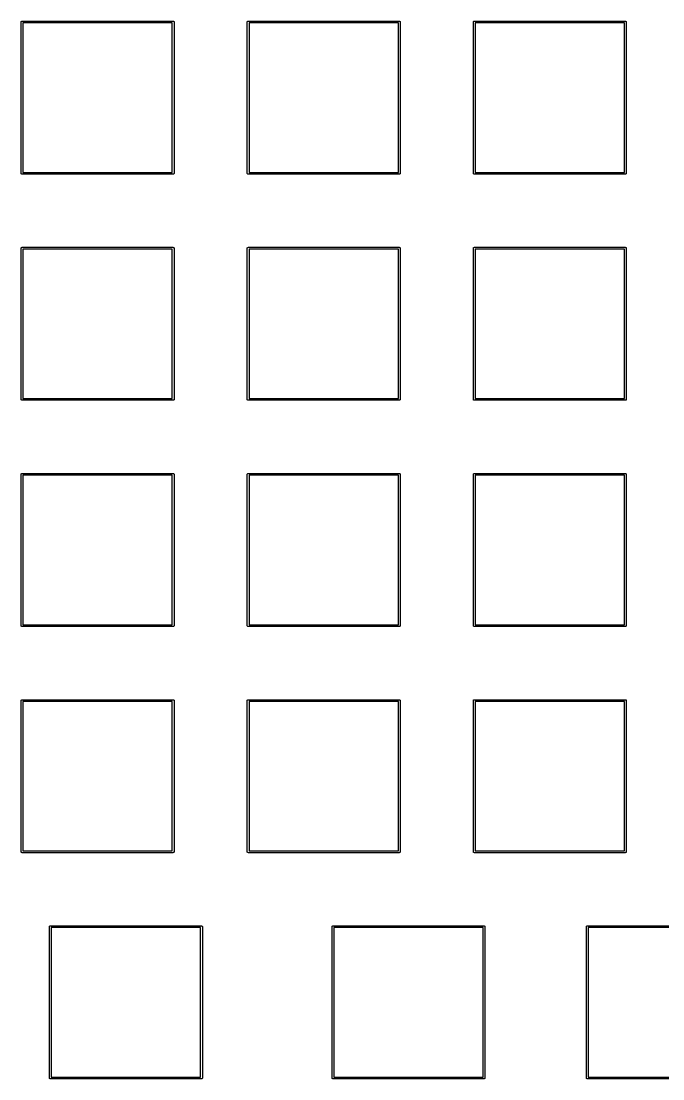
# Model space of a CAD drawing. Extents: x 44 to 151, y -132 to -44.
# Drawn here: x 43.6 to 97.5, y -132.4 to -43.6 of the extents above; entities that cross this region are included whole.
import ezdxf

# ---------------------------------------------------------------- set-up
doc = ezdxf.new("R2010")
doc.units = 0
doc.header["$MEASUREMENT"] = 0
doc.layers.add('BLACK', color=7, linetype='CONTINUOUS')

msp = doc.modelspace()

# ---------------------------------------------------------------- linework, layer by layer
at = {"layer": 'Black'}
for p, q in [((43.5738, -43.65), (43.575, -43.6434)), ((43.5738, -56.35), (43.5738, -43.65)), ((43.575, -43.6368), (43.5772, -43.6305)), ((43.575, -43.6434), (43.575, -43.6368)), ((43.5772, -43.6305), (43.5784, -43.6239)), ((43.5784, -43.6239), (43.5817, -43.6182)), ((43.5817, -43.6182), (43.584, -43.6119)), ((43.584, -43.6119), (43.5883, -43.6068)), ((43.5883, -43.6068), (43.5916, -43.601)), ((43.5916, -43.601), (43.5967, -43.5967)), ((43.5967, -43.5967), (43.601, -43.5916)), ((43.601, -43.5916), (43.6068, -43.5883)), ((43.6068, -43.5883), (43.6119, -43.584)), ((43.6119, -43.584), (43.6182, -43.5817)), ((43.6182, -43.5817), (43.6239, -43.5784)), ((43.6239, -43.5784), (43.6305, -43.5772)), ((43.6305, -43.5772), (43.6368, -43.575)), ((43.6368, -43.575), (43.6434, -43.575)), ((43.6434, -43.575), (43.65, -43.5738)), ((43.65, -43.5738), (56.35, -43.5738)), ((43.7262, -43.7262), (43.7262, -56.2738)), ((56.2738, -43.7262), (43.7262, -43.7262)), ((56.2738, -56.2738), (56.2738, -43.7262)), ((56.35, -43.5738), (56.3566, -43.575)), ((56.3566, -43.575), (56.3632, -43.575)), ((56.3632, -43.575), (56.3695, -43.5772)), ((56.3695, -43.5772), (56.3761, -43.5784)), ((56.3761, -43.5784), (56.3818, -43.5817)), ((56.3818, -43.5817), (56.3881, -43.584)), ((56.3881, -43.584), (56.3932, -43.5883)), ((56.3932, -43.5883), (56.399, -43.5916)), ((56.399, -43.5916), (56.4033, -43.5967)), ((56.4033, -43.5967), (56.4084, -43.601)), ((56.4084, -43.601), (56.4117, -43.6068)), ((56.4117, -43.6068), (56.416, -43.6119)), ((56.416, -43.6119), (56.4183, -43.6182)), ((56.4183, -43.6182), (56.4216, -43.6239)), ((56.4216, -43.6239), (56.4228, -43.6305)), ((56.4228, -43.6305), (56.425, -43.6368)), ((56.425, -43.6368), (56.425, -43.6434)), ((56.425, -43.6434), (56.4262, -43.65)), ((56.4262, -43.65), (56.4262, -56.35)), ((62.5738, -43.65), (62.575, -43.6434)), ((62.5738, -56.35), (62.5738, -43.65)), ((62.575, -43.6368), (62.5772, -43.6305)), ((62.575, -43.6434), (62.575, -43.6368)), ((62.5772, -43.6305), (62.5784, -43.6239)), ((62.5784, -43.6239), (62.5817, -43.6182)), ((62.5817, -43.6182), (62.584, -43.6119)), ((62.584, -43.6119), (62.5883, -43.6068)), ((62.5883, -43.6068), (62.5916, -43.601)), ((62.5916, -43.601), (62.5967, -43.5967)), ((62.5967, -43.5967), (62.601, -43.5916)), ((62.601, -43.5916), (62.6068, -43.5883)), ((62.6068, -43.5883), (62.6119, -43.584)), ((62.6119, -43.584), (62.6182, -43.5817)), ((62.6182, -43.5817), (62.6239, -43.5784)), ((62.6239, -43.5784), (62.6305, -43.5772)), ((62.6305, -43.5772), (62.6368, -43.575)), ((62.6368, -43.575), (62.6434, -43.575)), ((62.6434, -43.575), (62.65, -43.5738)), ((62.65, -43.5738), (75.35, -43.5738)), ((62.7262, -43.7262), (62.7262, -56.2738)), ((75.2738, -43.7262), (62.7262, -43.7262)), ((75.2738, -56.2738), (75.2738, -43.7262)), ((75.35, -43.5738), (75.3566, -43.575)), ((75.3566, -43.575), (75.3632, -43.575)), ((75.3632, -43.575), (75.3695, -43.5772)), ((75.3695, -43.5772), (75.3761, -43.5784)), ((75.3761, -43.5784), (75.3818, -43.5817)), ((75.3818, -43.5817), (75.3881, -43.584)), ((75.3881, -43.584), (75.3932, -43.5883)), ((75.3932, -43.5883), (75.399, -43.5916)), ((75.399, -43.5916), (75.4033, -43.5967)), ((75.4033, -43.5967), (75.4084, -43.601)), ((75.4084, -43.601), (75.4117, -43.6068)), ((75.4117, -43.6068), (75.416, -43.6119)), ((75.416, -43.6119), (75.4183, -43.6182)), ((75.4183, -43.6182), (75.4216, -43.6239)), ((75.4216, -43.6239), (75.4228, -43.6305)), ((75.4228, -43.6305), (75.425, -43.6368)), ((75.425, -43.6368), (75.425, -43.6434)), ((75.425, -43.6434), (75.4262, -43.65)), ((75.4262, -43.65), (75.4262, -56.35)), ((81.5738, -43.65), (81.575, -43.6434)), ((81.5738, -56.35), (81.5738, -43.65)), ((81.575, -43.6368), (81.5772, -43.6305)), ((81.575, -43.6434), (81.575, -43.6368)), ((81.5772, -43.6305), (81.5784, -43.6239)), ((81.5784, -43.6239), (81.5817, -43.6182)), ((81.5817, -43.6182), (81.584, -43.6119)), ((81.584, -43.6119), (81.5883, -43.6068)), ((81.5883, -43.6068), (81.5916, -43.601)), ((81.5916, -43.601), (81.5967, -43.5967)), ((81.5967, -43.5967), (81.601, -43.5916)), ((81.601, -43.5916), (81.6068, -43.5883)), ((81.6068, -43.5883), (81.6119, -43.584)), ((81.6119, -43.584), (81.6182, -43.5817)), ((81.6182, -43.5817), (81.6239, -43.5784)), ((81.6239, -43.5784), (81.6305, -43.5772)), ((81.6305, -43.5772), (81.6368, -43.575)), ((81.6368, -43.575), (81.6434, -43.575)), ((81.6434, -43.575), (81.65, -43.5738)), ((81.65, -43.5738), (94.35, -43.5738)), ((81.7262, -43.7262), (81.7262, -56.2738)), ((94.2738, -43.7262), (81.7262, -43.7262)), ((94.2738, -56.2738), (94.2738, -43.7262)), ((94.35, -43.5738), (94.3566, -43.575)), ((94.3566, -43.575), (94.3632, -43.575)), ((94.3632, -43.575), (94.3695, -43.5772)), ((94.3695, -43.5772), (94.3761, -43.5784)), ((94.3761, -43.5784), (94.3818, -43.5817)), ((94.3818, -43.5817), (94.3881, -43.584)), ((94.3881, -43.584), (94.3932, -43.5883)), ((94.3932, -43.5883), (94.399, -43.5916)), ((94.399, -43.5916), (94.4033, -43.5967)), ((94.4033, -43.5967), (94.4084, -43.601)), ((94.4084, -43.601), (94.4117, -43.6068)), ((94.4117, -43.6068), (94.416, -43.6119)), ((94.416, -43.6119), (94.4183, -43.6182)), ((94.4183, -43.6182), (94.4216, -43.6239)), ((94.4216, -43.6239), (94.4228, -43.6305)), ((94.4228, -43.6305), (94.425, -43.6368)), ((94.425, -43.6368), (94.425, -43.6434)), ((94.425, -43.6434), (94.4262, -43.65)), ((94.4262, -43.65), (94.4262, -56.35)), ((43.575, -56.3566), (43.5738, -56.35)), ((43.575, -56.3632), (43.575, -56.3566)), ((43.5772, -56.3695), (43.575, -56.3632)), ((43.5784, -56.3761), (43.5772, -56.3695)), ((43.5817, -56.3818), (43.5784, -56.3761)), ((43.584, -56.3881), (43.5817, -56.3818)), ((43.5883, -56.3932), (43.584, -56.3881)), ((43.5916, -56.399), (43.5883, -56.3932)), ((43.5967, -56.4033), (43.5916, -56.399)), ((43.601, -56.4084), (43.5967, -56.4033)), ((43.6068, -56.4117), (43.601, -56.4084)), ((43.6119, -56.416), (43.6068, -56.4117)), ((43.6182, -56.4183), (43.6119, -56.416)), ((43.6239, -56.4216), (43.6182, -56.4183)), ((43.6305, -56.4228), (43.6239, -56.4216)), ((43.6368, -56.425), (43.6305, -56.4228)), ((43.6434, -56.425), (43.6368, -56.425)), ((43.65, -56.4262), (43.6434, -56.425)), ((56.35, -56.4262), (43.65, -56.4262)), ((43.7262, -56.2738), (56.2738, -56.2738)), ((56.3566, -56.425), (56.35, -56.4262)), ((56.3632, -56.425), (56.3566, -56.425)), ((56.3695, -56.4228), (56.3632, -56.425)), ((56.3761, -56.4216), (56.3695, -56.4228)), ((56.3818, -56.4183), (56.3761, -56.4216)), ((56.3881, -56.416), (56.3818, -56.4183)), ((56.3932, -56.4117), (56.3881, -56.416)), ((56.399, -56.4084), (56.3932, -56.4117)), ((56.4033, -56.4033), (56.399, -56.4084)), ((56.4084, -56.399), (56.4033, -56.4033)), ((56.4117, -56.3932), (56.4084, -56.399)), ((56.416, -56.3881), (56.4117, -56.3932)), ((56.4183, -56.3818), (56.416, -56.3881)), ((56.4216, -56.3761), (56.4183, -56.3818)), ((56.4228, -56.3695), (56.4216, -56.3761)), ((56.425, -56.3632), (56.4228, -56.3695)), ((56.4262, -56.35), (56.425, -56.3566)), ((56.425, -56.3566), (56.425, -56.3632)), ((62.575, -56.3566), (62.5738, -56.35)), ((62.575, -56.3632), (62.575, -56.3566)), ((62.5772, -56.3695), (62.575, -56.3632)), ((62.5784, -56.3761), (62.5772, -56.3695)), ((62.5817, -56.3818), (62.5784, -56.3761)), ((62.584, -56.3881), (62.5817, -56.3818)), ((62.5883, -56.3932), (62.584, -56.3881)), ((62.5916, -56.399), (62.5883, -56.3932)), ((62.5967, -56.4033), (62.5916, -56.399)), ((62.601, -56.4084), (62.5967, -56.4033)), ((62.6068, -56.4117), (62.601, -56.4084)), ((62.6119, -56.416), (62.6068, -56.4117)), ((62.6182, -56.4183), (62.6119, -56.416)), ((62.6239, -56.4216), (62.6182, -56.4183)), ((62.6305, -56.4228), (62.6239, -56.4216)), ((62.6368, -56.425), (62.6305, -56.4228)), ((62.6434, -56.425), (62.6368, -56.425)), ((62.65, -56.4262), (62.6434, -56.425)), ((75.35, -56.4262), (62.65, -56.4262)), ((62.7262, -56.2738), (75.2738, -56.2738)), ((75.3566, -56.425), (75.35, -56.4262)), ((75.3632, -56.425), (75.3566, -56.425)), ((75.3695, -56.4228), (75.3632, -56.425)), ((75.3761, -56.4216), (75.3695, -56.4228)), ((75.3818, -56.4183), (75.3761, -56.4216)), ((75.3881, -56.416), (75.3818, -56.4183)), ((75.3932, -56.4117), (75.3881, -56.416)), ((75.399, -56.4084), (75.3932, -56.4117)), ((75.4033, -56.4033), (75.399, -56.4084)), ((75.4084, -56.399), (75.4033, -56.4033)), ((75.4117, -56.3932), (75.4084, -56.399)), ((75.416, -56.3881), (75.4117, -56.3932)), ((75.4183, -56.3818), (75.416, -56.3881)), ((75.4216, -56.3761), (75.4183, -56.3818)), ((75.4228, -56.3695), (75.4216, -56.3761)), ((75.425, -56.3632), (75.4228, -56.3695)), ((75.4262, -56.35), (75.425, -56.3566)), ((75.425, -56.3566), (75.425, -56.3632)), ((81.575, -56.3566), (81.5738, -56.35)), ((81.575, -56.3632), (81.575, -56.3566)), ((81.5772, -56.3695), (81.575, -56.3632)), ((81.5784, -56.3761), (81.5772, -56.3695)), ((81.5817, -56.3818), (81.5784, -56.3761)), ((81.584, -56.3881), (81.5817, -56.3818)), ((81.5883, -56.3932), (81.584, -56.3881)), ((81.5916, -56.399), (81.5883, -56.3932)), ((81.5967, -56.4033), (81.5916, -56.399)), ((81.601, -56.4084), (81.5967, -56.4033)), ((81.6068, -56.4117), (81.601, -56.4084)), ((81.6119, -56.416), (81.6068, -56.4117)), ((81.6182, -56.4183), (81.6119, -56.416)), ((81.6239, -56.4216), (81.6182, -56.4183)), ((81.6305, -56.4228), (81.6239, -56.4216)), ((81.6368, -56.425), (81.6305, -56.4228)), ((81.6434, -56.425), (81.6368, -56.425)), ((81.65, -56.4262), (81.6434, -56.425)), ((94.35, -56.4262), (81.65, -56.4262)), ((81.7262, -56.2738), (94.2738, -56.2738)), ((94.3566, -56.425), (94.35, -56.4262)), ((94.3632, -56.425), (94.3566, -56.425)), ((94.3695, -56.4228), (94.3632, -56.425)), ((94.3761, -56.4216), (94.3695, -56.4228)), ((94.3818, -56.4183), (94.3761, -56.4216)), ((94.3881, -56.416), (94.3818, -56.4183)), ((94.3932, -56.4117), (94.3881, -56.416)), ((94.399, -56.4084), (94.3932, -56.4117)), ((94.4033, -56.4033), (94.399, -56.4084)), ((94.4084, -56.399), (94.4033, -56.4033)), ((94.4117, -56.3932), (94.4084, -56.399)), ((94.416, -56.3881), (94.4117, -56.3932)), ((94.4183, -56.3818), (94.416, -56.3881)), ((94.4216, -56.3761), (94.4183, -56.3818)), ((94.4228, -56.3695), (94.4216, -56.3761)), ((94.425, -56.3632), (94.4228, -56.3695)), ((94.4262, -56.35), (94.425, -56.3566)), ((94.425, -56.3566), (94.425, -56.3632)), ((43.5738, -62.65), (43.575, -62.6434)), ((43.5738, -75.35), (43.5738, -62.65)), ((43.575, -62.6368), (43.5772, -62.6305)), ((43.575, -62.6434), (43.575, -62.6368)), ((43.5772, -62.6305), (43.5784, -62.6239)), ((43.5784, -62.6239), (43.5817, -62.6182)), ((43.5817, -62.6182), (43.584, -62.6119)), ((43.584, -62.6119), (43.5883, -62.6068)), ((43.5883, -62.6068), (43.5916, -62.601)), ((43.5916, -62.601), (43.5967, -62.5967)), ((43.5967, -62.5967), (43.601, -62.5916)), ((43.601, -62.5916), (43.6068, -62.5883)), ((43.6068, -62.5883), (43.6119, -62.584)), ((43.6119, -62.584), (43.6182, -62.5817)), ((43.6182, -62.5817), (43.6239, -62.5784)), ((43.6239, -62.5784), (43.6305, -62.5772)), ((43.6305, -62.5772), (43.6368, -62.575)), ((43.6368, -62.575), (43.6434, -62.575)), ((43.6434, -62.575), (43.65, -62.5738)), ((43.65, -62.5738), (56.35, -62.5738)), ((43.7262, -62.7262), (43.7262, -75.2738)), ((56.2738, -62.7262), (43.7262, -62.7262)), ((56.2738, -75.2738), (56.2738, -62.7262)), ((56.35, -62.5738), (56.3566, -62.575)), ((56.3566, -62.575), (56.3632, -62.575)), ((56.3632, -62.575), (56.3695, -62.5772)), ((56.3695, -62.5772), (56.3761, -62.5784)), ((56.3761, -62.5784), (56.3818, -62.5817)), ((56.3818, -62.5817), (56.3881, -62.584)), ((56.3881, -62.584), (56.3932, -62.5883)), ((56.3932, -62.5883), (56.399, -62.5916)), ((56.399, -62.5916), (56.4033, -62.5967)), ((56.4033, -62.5967), (56.4084, -62.601)), ((56.4084, -62.601), (56.4117, -62.6068)), ((56.4117, -62.6068), (56.416, -62.6119)), ((56.416, -62.6119), (56.4183, -62.6182)), ((56.4183, -62.6182), (56.4216, -62.6239)), ((56.4216, -62.6239), (56.4228, -62.6305)), ((56.4228, -62.6305), (56.425, -62.6368)), ((56.425, -62.6368), (56.425, -62.6434)), ((56.425, -62.6434), (56.4262, -62.65)), ((56.4262, -62.65), (56.4262, -75.35)), ((62.5738, -62.65), (62.575, -62.6434)), ((62.5738, -75.35), (62.5738, -62.65)), ((62.575, -62.6368), (62.5772, -62.6305)), ((62.575, -62.6434), (62.575, -62.6368)), ((62.5772, -62.6305), (62.5784, -62.6239)), ((62.5784, -62.6239), (62.5817, -62.6182)), ((62.5817, -62.6182), (62.584, -62.6119)), ((62.584, -62.6119), (62.5883, -62.6068)), ((62.5883, -62.6068), (62.5916, -62.601)), ((62.5916, -62.601), (62.5967, -62.5967)), ((62.5967, -62.5967), (62.601, -62.5916)), ((62.601, -62.5916), (62.6068, -62.5883)), ((62.6068, -62.5883), (62.6119, -62.584)), ((62.6119, -62.584), (62.6182, -62.5817)), ((62.6182, -62.5817), (62.6239, -62.5784)), ((62.6239, -62.5784), (62.6305, -62.5772)), ((62.6305, -62.5772), (62.6368, -62.575)), ((62.6368, -62.575), (62.6434, -62.575)), ((62.6434, -62.575), (62.65, -62.5738)), ((62.65, -62.5738), (75.35, -62.5738)), ((62.7262, -62.7262), (62.7262, -75.2738)), ((75.2738, -62.7262), (62.7262, -62.7262)), ((75.2738, -75.2738), (75.2738, -62.7262)), ((75.35, -62.5738), (75.3566, -62.575)), ((75.3566, -62.575), (75.3632, -62.575)), ((75.3632, -62.575), (75.3695, -62.5772)), ((75.3695, -62.5772), (75.3761, -62.5784)), ((75.3761, -62.5784), (75.3818, -62.5817)), ((75.3818, -62.5817), (75.3881, -62.584)), ((75.3881, -62.584), (75.3932, -62.5883)), ((75.3932, -62.5883), (75.399, -62.5916)), ((75.399, -62.5916), (75.4033, -62.5967)), ((75.4033, -62.5967), (75.4084, -62.601)), ((75.4084, -62.601), (75.4117, -62.6068)), ((75.4117, -62.6068), (75.416, -62.6119)), ((75.416, -62.6119), (75.4183, -62.6182)), ((75.4183, -62.6182), (75.4216, -62.6239)), ((75.4216, -62.6239), (75.4228, -62.6305)), ((75.4228, -62.6305), (75.425, -62.6368)), ((75.425, -62.6368), (75.425, -62.6434)), ((75.425, -62.6434), (75.4262, -62.65)), ((75.4262, -62.65), (75.4262, -75.35)), ((81.5738, -62.65), (81.575, -62.6434)), ((81.5738, -75.35), (81.5738, -62.65)), ((81.575, -62.6368), (81.5772, -62.6305)), ((81.575, -62.6434), (81.575, -62.6368)), ((81.5772, -62.6305), (81.5784, -62.6239)), ((81.5784, -62.6239), (81.5817, -62.6182)), ((81.5817, -62.6182), (81.584, -62.6119)), ((81.584, -62.6119), (81.5883, -62.6068)), ((81.5883, -62.6068), (81.5916, -62.601)), ((81.5916, -62.601), (81.5967, -62.5967)), ((81.5967, -62.5967), (81.601, -62.5916)), ((81.601, -62.5916), (81.6068, -62.5883)), ((81.6068, -62.5883), (81.6119, -62.584)), ((81.6119, -62.584), (81.6182, -62.5817)), ((81.6182, -62.5817), (81.6239, -62.5784)), ((81.6239, -62.5784), (81.6305, -62.5772)), ((81.6305, -62.5772), (81.6368, -62.575)), ((81.6368, -62.575), (81.6434, -62.575)), ((81.6434, -62.575), (81.65, -62.5738)), ((81.65, -62.5738), (94.35, -62.5738)), ((81.7262, -62.7262), (81.7262, -75.2738)), ((94.2738, -62.7262), (81.7262, -62.7262)), ((94.2738, -75.2738), (94.2738, -62.7262)), ((94.35, -62.5738), (94.3566, -62.575)), ((94.3566, -62.575), (94.3632, -62.575)), ((94.3632, -62.575), (94.3695, -62.5772)), ((94.3695, -62.5772), (94.3761, -62.5784)), ((94.3761, -62.5784), (94.3818, -62.5817)), ((94.3818, -62.5817), (94.3881, -62.584)), ((94.3881, -62.584), (94.3932, -62.5883)), ((94.3932, -62.5883), (94.399, -62.5916)), ((94.399, -62.5916), (94.4033, -62.5967)), ((94.4033, -62.5967), (94.4084, -62.601)), ((94.4084, -62.601), (94.4117, -62.6068)), ((94.4117, -62.6068), (94.416, -62.6119)), ((94.416, -62.6119), (94.4183, -62.6182)), ((94.4183, -62.6182), (94.4216, -62.6239)), ((94.4216, -62.6239), (94.4228, -62.6305)), ((94.4228, -62.6305), (94.425, -62.6368)), ((94.425, -62.6368), (94.425, -62.6434)), ((94.425, -62.6434), (94.4262, -62.65)), ((94.4262, -62.65), (94.4262, -75.35)), ((43.575, -75.3566), (43.5738, -75.35)), ((43.575, -75.3632), (43.575, -75.3566)), ((43.5772, -75.3695), (43.575, -75.3632)), ((43.5784, -75.3761), (43.5772, -75.3695)), ((43.5817, -75.3818), (43.5784, -75.3761)), ((43.584, -75.3881), (43.5817, -75.3818)), ((43.5883, -75.3932), (43.584, -75.3881)), ((43.5916, -75.399), (43.5883, -75.3932)), ((43.5967, -75.4033), (43.5916, -75.399)), ((43.601, -75.4084), (43.5967, -75.4033)), ((43.6068, -75.4117), (43.601, -75.4084)), ((43.6119, -75.416), (43.6068, -75.4117)), ((43.6182, -75.4183), (43.6119, -75.416)), ((43.6239, -75.4216), (43.6182, -75.4183)), ((43.6305, -75.4228), (43.6239, -75.4216)), ((43.6368, -75.425), (43.6305, -75.4228)), ((43.6434, -75.425), (43.6368, -75.425)), ((43.65, -75.4262), (43.6434, -75.425)), ((56.35, -75.4262), (43.65, -75.4262)), ((43.7262, -75.2738), (56.2738, -75.2738)), ((56.3566, -75.425), (56.35, -75.4262)), ((56.3632, -75.425), (56.3566, -75.425)), ((56.3695, -75.4228), (56.3632, -75.425)), ((56.3761, -75.4216), (56.3695, -75.4228)), ((56.3818, -75.4183), (56.3761, -75.4216)), ((56.3881, -75.416), (56.3818, -75.4183)), ((56.3932, -75.4117), (56.3881, -75.416)), ((56.399, -75.4084), (56.3932, -75.4117)), ((56.4033, -75.4033), (56.399, -75.4084)), ((56.4084, -75.399), (56.4033, -75.4033)), ((56.4117, -75.3932), (56.4084, -75.399)), ((56.416, -75.3881), (56.4117, -75.3932)), ((56.4183, -75.3818), (56.416, -75.3881)), ((56.4216, -75.3761), (56.4183, -75.3818)), ((56.4228, -75.3695), (56.4216, -75.3761)), ((56.425, -75.3632), (56.4228, -75.3695)), ((56.4262, -75.35), (56.425, -75.3566)), ((56.425, -75.3566), (56.425, -75.3632)), ((62.575, -75.3566), (62.5738, -75.35)), ((62.575, -75.3632), (62.575, -75.3566)), ((62.5772, -75.3695), (62.575, -75.3632)), ((62.5784, -75.3761), (62.5772, -75.3695)), ((62.5817, -75.3818), (62.5784, -75.3761)), ((62.584, -75.3881), (62.5817, -75.3818)), ((62.5883, -75.3932), (62.584, -75.3881)), ((62.5916, -75.399), (62.5883, -75.3932)), ((62.5967, -75.4033), (62.5916, -75.399)), ((62.601, -75.4084), (62.5967, -75.4033)), ((62.6068, -75.4117), (62.601, -75.4084)), ((62.6119, -75.416), (62.6068, -75.4117)), ((62.6182, -75.4183), (62.6119, -75.416)), ((62.6239, -75.4216), (62.6182, -75.4183)), ((62.6305, -75.4228), (62.6239, -75.4216)), ((62.6368, -75.425), (62.6305, -75.4228)), ((62.6434, -75.425), (62.6368, -75.425)), ((62.65, -75.4262), (62.6434, -75.425)), ((75.35, -75.4262), (62.65, -75.4262)), ((62.7262, -75.2738), (75.2738, -75.2738)), ((75.3566, -75.425), (75.35, -75.4262)), ((75.3632, -75.425), (75.3566, -75.425)), ((75.3695, -75.4228), (75.3632, -75.425)), ((75.3761, -75.4216), (75.3695, -75.4228)), ((75.3818, -75.4183), (75.3761, -75.4216)), ((75.3881, -75.416), (75.3818, -75.4183)), ((75.3932, -75.4117), (75.3881, -75.416)), ((75.399, -75.4084), (75.3932, -75.4117)), ((75.4033, -75.4033), (75.399, -75.4084)), ((75.4084, -75.399), (75.4033, -75.4033)), ((75.4117, -75.3932), (75.4084, -75.399)), ((75.416, -75.3881), (75.4117, -75.3932)), ((75.4183, -75.3818), (75.416, -75.3881)), ((75.4216, -75.3761), (75.4183, -75.3818)), ((75.4228, -75.3695), (75.4216, -75.3761)), ((75.425, -75.3632), (75.4228, -75.3695)), ((75.4262, -75.35), (75.425, -75.3566)), ((75.425, -75.3566), (75.425, -75.3632)), ((81.575, -75.3566), (81.5738, -75.35)), ((81.575, -75.3632), (81.575, -75.3566)), ((81.5772, -75.3695), (81.575, -75.3632)), ((81.5784, -75.3761), (81.5772, -75.3695)), ((81.5817, -75.3818), (81.5784, -75.3761)), ((81.584, -75.3881), (81.5817, -75.3818)), ((81.5883, -75.3932), (81.584, -75.3881)), ((81.5916, -75.399), (81.5883, -75.3932)), ((81.5967, -75.4033), (81.5916, -75.399)), ((81.601, -75.4084), (81.5967, -75.4033)), ((81.6068, -75.4117), (81.601, -75.4084)), ((81.6119, -75.416), (81.6068, -75.4117)), ((81.6182, -75.4183), (81.6119, -75.416)), ((81.6239, -75.4216), (81.6182, -75.4183)), ((81.6305, -75.4228), (81.6239, -75.4216)), ((81.6368, -75.425), (81.6305, -75.4228)), ((81.6434, -75.425), (81.6368, -75.425)), ((81.65, -75.4262), (81.6434, -75.425)), ((94.35, -75.4262), (81.65, -75.4262)), ((81.7262, -75.2738), (94.2738, -75.2738)), ((94.3566, -75.425), (94.35, -75.4262)), ((94.3632, -75.425), (94.3566, -75.425)), ((94.3695, -75.4228), (94.3632, -75.425)), ((94.3761, -75.4216), (94.3695, -75.4228)), ((94.3818, -75.4183), (94.3761, -75.4216)), ((94.3881, -75.416), (94.3818, -75.4183)), ((94.3932, -75.4117), (94.3881, -75.416)), ((94.399, -75.4084), (94.3932, -75.4117)), ((94.4033, -75.4033), (94.399, -75.4084)), ((94.4084, -75.399), (94.4033, -75.4033)), ((94.4117, -75.3932), (94.4084, -75.399)), ((94.416, -75.3881), (94.4117, -75.3932)), ((94.4183, -75.3818), (94.416, -75.3881)), ((94.4216, -75.3761), (94.4183, -75.3818)), ((94.4228, -75.3695), (94.4216, -75.3761)), ((94.425, -75.3632), (94.4228, -75.3695)), ((94.4262, -75.35), (94.425, -75.3566)), ((94.425, -75.3566), (94.425, -75.3632)), ((43.5738, -81.65), (43.575, -81.6434)), ((43.5738, -94.35), (43.5738, -81.65)), ((43.575, -81.6368), (43.5772, -81.6305)), ((43.575, -81.6434), (43.575, -81.6368)), ((43.5772, -81.6305), (43.5784, -81.6239)), ((43.5784, -81.6239), (43.5817, -81.6182)), ((43.5817, -81.6182), (43.584, -81.6119)), ((43.584, -81.6119), (43.5883, -81.6068)), ((43.5883, -81.6068), (43.5916, -81.601)), ((43.5916, -81.601), (43.5967, -81.5967)), ((43.5967, -81.5967), (43.601, -81.5916)), ((43.601, -81.5916), (43.6068, -81.5883)), ((43.6068, -81.5883), (43.6119, -81.584)), ((43.6119, -81.584), (43.6182, -81.5817)), ((43.6182, -81.5817), (43.6239, -81.5784)), ((43.6239, -81.5784), (43.6305, -81.5772)), ((43.6305, -81.5772), (43.6368, -81.575)), ((43.6368, -81.575), (43.6434, -81.575)), ((43.6434, -81.575), (43.65, -81.5738)), ((43.65, -81.5738), (56.35, -81.5738)), ((43.7262, -81.7262), (43.7262, -94.2738)), ((56.2738, -81.7262), (43.7262, -81.7262)), ((56.2738, -94.2738), (56.2738, -81.7262)), ((56.35, -81.5738), (56.3566, -81.575)), ((56.3566, -81.575), (56.3632, -81.575)), ((56.3632, -81.575), (56.3695, -81.5772)), ((56.3695, -81.5772), (56.3761, -81.5784)), ((56.3761, -81.5784), (56.3818, -81.5817)), ((56.3818, -81.5817), (56.3881, -81.584)), ((56.3881, -81.584), (56.3932, -81.5883)), ((56.3932, -81.5883), (56.399, -81.5916)), ((56.399, -81.5916), (56.4033, -81.5967)), ((56.4033, -81.5967), (56.4084, -81.601)), ((56.4084, -81.601), (56.4117, -81.6068)), ((56.4117, -81.6068), (56.416, -81.6119)), ((56.416, -81.6119), (56.4183, -81.6182)), ((56.4183, -81.6182), (56.4216, -81.6239)), ((56.4216, -81.6239), (56.4228, -81.6305)), ((56.4228, -81.6305), (56.425, -81.6368)), ((56.425, -81.6368), (56.425, -81.6434)), ((56.425, -81.6434), (56.4262, -81.65)), ((56.4262, -81.65), (56.4262, -94.35)), ((62.5738, -81.65), (62.575, -81.6434)), ((62.5738, -94.35), (62.5738, -81.65)), ((62.575, -81.6368), (62.5772, -81.6305)), ((62.575, -81.6434), (62.575, -81.6368)), ((62.5772, -81.6305), (62.5784, -81.6239)), ((62.5784, -81.6239), (62.5817, -81.6182)), ((62.5817, -81.6182), (62.584, -81.6119)), ((62.584, -81.6119), (62.5883, -81.6068)), ((62.5883, -81.6068), (62.5916, -81.601)), ((62.5916, -81.601), (62.5967, -81.5967)), ((62.5967, -81.5967), (62.601, -81.5916)), ((62.601, -81.5916), (62.6068, -81.5883)), ((62.6068, -81.5883), (62.6119, -81.584)), ((62.6119, -81.584), (62.6182, -81.5817)), ((62.6182, -81.5817), (62.6239, -81.5784)), ((62.6239, -81.5784), (62.6305, -81.5772)), ((62.6305, -81.5772), (62.6368, -81.575)), ((62.6368, -81.575), (62.6434, -81.575)), ((62.6434, -81.575), (62.65, -81.5738)), ((62.65, -81.5738), (75.35, -81.5738)), ((62.7262, -81.7262), (62.7262, -94.2738)), ((75.2738, -81.7262), (62.7262, -81.7262)), ((75.2738, -94.2738), (75.2738, -81.7262)), ((75.35, -81.5738), (75.3566, -81.575)), ((75.3566, -81.575), (75.3632, -81.575)), ((75.3632, -81.575), (75.3695, -81.5772)), ((75.3695, -81.5772), (75.3761, -81.5784)), ((75.3761, -81.5784), (75.3818, -81.5817)), ((75.3818, -81.5817), (75.3881, -81.584)), ((75.3881, -81.584), (75.3932, -81.5883)), ((75.3932, -81.5883), (75.399, -81.5916)), ((75.399, -81.5916), (75.4033, -81.5967)), ((75.4033, -81.5967), (75.4084, -81.601)), ((75.4084, -81.601), (75.4117, -81.6068)), ((75.4117, -81.6068), (75.416, -81.6119)), ((75.416, -81.6119), (75.4183, -81.6182)), ((75.4183, -81.6182), (75.4216, -81.6239)), ((75.4216, -81.6239), (75.4228, -81.6305)), ((75.4228, -81.6305), (75.425, -81.6368)), ((75.425, -81.6368), (75.425, -81.6434)), ((75.425, -81.6434), (75.4262, -81.65)), ((75.4262, -81.65), (75.4262, -94.35)), ((81.5738, -81.65), (81.575, -81.6434)), ((81.5738, -94.35), (81.5738, -81.65)), ((81.575, -81.6368), (81.5772, -81.6305)), ((81.575, -81.6434), (81.575, -81.6368)), ((81.5772, -81.6305), (81.5784, -81.6239)), ((81.5784, -81.6239), (81.5817, -81.6182)), ((81.5817, -81.6182), (81.584, -81.6119)), ((81.584, -81.6119), (81.5883, -81.6068)), ((81.5883, -81.6068), (81.5916, -81.601)), ((81.5916, -81.601), (81.5967, -81.5967)), ((81.5967, -81.5967), (81.601, -81.5916)), ((81.601, -81.5916), (81.6068, -81.5883)), ((81.6068, -81.5883), (81.6119, -81.584)), ((81.6119, -81.584), (81.6182, -81.5817)), ((81.6182, -81.5817), (81.6239, -81.5784)), ((81.6239, -81.5784), (81.6305, -81.5772)), ((81.6305, -81.5772), (81.6368, -81.575)), ((81.6368, -81.575), (81.6434, -81.575)), ((81.6434, -81.575), (81.65, -81.5738)), ((81.65, -81.5738), (94.35, -81.5738)), ((81.7262, -81.7262), (81.7262, -94.2738)), ((94.2738, -81.7262), (81.7262, -81.7262)), ((94.2738, -94.2738), (94.2738, -81.7262)), ((94.35, -81.5738), (94.3566, -81.575)), ((94.3566, -81.575), (94.3632, -81.575)), ((94.3632, -81.575), (94.3695, -81.5772)), ((94.3695, -81.5772), (94.3761, -81.5784)), ((94.3761, -81.5784), (94.3818, -81.5817)), ((94.3818, -81.5817), (94.3881, -81.584)), ((94.3881, -81.584), (94.3932, -81.5883)), ((94.3932, -81.5883), (94.399, -81.5916)), ((94.399, -81.5916), (94.4033, -81.5967)), ((94.4033, -81.5967), (94.4084, -81.601)), ((94.4084, -81.601), (94.4117, -81.6068)), ((94.4117, -81.6068), (94.416, -81.6119)), ((94.416, -81.6119), (94.4183, -81.6182)), ((94.4183, -81.6182), (94.4216, -81.6239)), ((94.4216, -81.6239), (94.4228, -81.6305)), ((94.4228, -81.6305), (94.425, -81.6368)), ((94.425, -81.6368), (94.425, -81.6434)), ((94.425, -81.6434), (94.4262, -81.65)), ((94.4262, -81.65), (94.4262, -94.35)), ((43.575, -94.3566), (43.5738, -94.35)), ((43.575, -94.3632), (43.575, -94.3566)), ((43.5772, -94.3695), (43.575, -94.3632)), ((43.5784, -94.3761), (43.5772, -94.3695)), ((43.5817, -94.3818), (43.5784, -94.3761)), ((43.584, -94.3881), (43.5817, -94.3818)), ((43.5883, -94.3932), (43.584, -94.3881)), ((43.5916, -94.399), (43.5883, -94.3932)), ((43.5967, -94.4033), (43.5916, -94.399)), ((43.601, -94.4084), (43.5967, -94.4033)), ((43.6068, -94.4117), (43.601, -94.4084)), ((43.6119, -94.416), (43.6068, -94.4117)), ((43.6182, -94.4183), (43.6119, -94.416)), ((43.6239, -94.4216), (43.6182, -94.4183)), ((43.6305, -94.4228), (43.6239, -94.4216)), ((43.6368, -94.425), (43.6305, -94.4228)), ((43.6434, -94.425), (43.6368, -94.425)), ((43.65, -94.4262), (43.6434, -94.425)), ((56.35, -94.4262), (43.65, -94.4262)), ((43.7262, -94.2738), (56.2738, -94.2738)), ((56.3566, -94.425), (56.35, -94.4262)), ((56.3632, -94.425), (56.3566, -94.425)), ((56.3695, -94.4228), (56.3632, -94.425)), ((56.3761, -94.4216), (56.3695, -94.4228)), ((56.3818, -94.4183), (56.3761, -94.4216)), ((56.3881, -94.416), (56.3818, -94.4183)), ((56.3932, -94.4117), (56.3881, -94.416)), ((56.399, -94.4084), (56.3932, -94.4117)), ((56.4033, -94.4033), (56.399, -94.4084)), ((56.4084, -94.399), (56.4033, -94.4033)), ((56.4117, -94.3932), (56.4084, -94.399)), ((56.416, -94.3881), (56.4117, -94.3932)), ((56.4183, -94.3818), (56.416, -94.3881)), ((56.4216, -94.3761), (56.4183, -94.3818)), ((56.4228, -94.3695), (56.4216, -94.3761)), ((56.425, -94.3632), (56.4228, -94.3695)), ((56.4262, -94.35), (56.425, -94.3566)), ((56.425, -94.3566), (56.425, -94.3632)), ((62.575, -94.3566), (62.5738, -94.35)), ((62.575, -94.3632), (62.575, -94.3566)), ((62.5772, -94.3695), (62.575, -94.3632)), ((62.5784, -94.3761), (62.5772, -94.3695)), ((62.5817, -94.3818), (62.5784, -94.3761)), ((62.584, -94.3881), (62.5817, -94.3818)), ((62.5883, -94.3932), (62.584, -94.3881)), ((62.5916, -94.399), (62.5883, -94.3932)), ((62.5967, -94.4033), (62.5916, -94.399)), ((62.601, -94.4084), (62.5967, -94.4033)), ((62.6068, -94.4117), (62.601, -94.4084)), ((62.6119, -94.416), (62.6068, -94.4117)), ((62.6182, -94.4183), (62.6119, -94.416)), ((62.6239, -94.4216), (62.6182, -94.4183)), ((62.6305, -94.4228), (62.6239, -94.4216)), ((62.6368, -94.425), (62.6305, -94.4228)), ((62.6434, -94.425), (62.6368, -94.425)), ((62.65, -94.4262), (62.6434, -94.425)), ((75.35, -94.4262), (62.65, -94.4262)), ((62.7262, -94.2738), (75.2738, -94.2738)), ((75.3566, -94.425), (75.35, -94.4262)), ((75.3632, -94.425), (75.3566, -94.425)), ((75.3695, -94.4228), (75.3632, -94.425)), ((75.3761, -94.4216), (75.3695, -94.4228)), ((75.3818, -94.4183), (75.3761, -94.4216)), ((75.3881, -94.416), (75.3818, -94.4183)), ((75.3932, -94.4117), (75.3881, -94.416)), ((75.399, -94.4084), (75.3932, -94.4117)), ((75.4033, -94.4033), (75.399, -94.4084)), ((75.4084, -94.399), (75.4033, -94.4033)), ((75.4117, -94.3932), (75.4084, -94.399)), ((75.416, -94.3881), (75.4117, -94.3932)), ((75.4183, -94.3818), (75.416, -94.3881)), ((75.4216, -94.3761), (75.4183, -94.3818)), ((75.4228, -94.3695), (75.4216, -94.3761)), ((75.425, -94.3632), (75.4228, -94.3695)), ((75.4262, -94.35), (75.425, -94.3566)), ((75.425, -94.3566), (75.425, -94.3632)), ((81.575, -94.3566), (81.5738, -94.35)), ((81.575, -94.3632), (81.575, -94.3566)), ((81.5772, -94.3695), (81.575, -94.3632)), ((81.5784, -94.3761), (81.5772, -94.3695)), ((81.5817, -94.3818), (81.5784, -94.3761)), ((81.584, -94.3881), (81.5817, -94.3818)), ((81.5883, -94.3932), (81.584, -94.3881)), ((81.5916, -94.399), (81.5883, -94.3932)), ((81.5967, -94.4033), (81.5916, -94.399)), ((81.601, -94.4084), (81.5967, -94.4033)), ((81.6068, -94.4117), (81.601, -94.4084)), ((81.6119, -94.416), (81.6068, -94.4117)), ((81.6182, -94.4183), (81.6119, -94.416)), ((81.6239, -94.4216), (81.6182, -94.4183)), ((81.6305, -94.4228), (81.6239, -94.4216)), ((81.6368, -94.425), (81.6305, -94.4228)), ((81.6434, -94.425), (81.6368, -94.425)), ((81.65, -94.4262), (81.6434, -94.425)), ((94.35, -94.4262), (81.65, -94.4262)), ((81.7262, -94.2738), (94.2738, -94.2738)), ((94.3566, -94.425), (94.35, -94.4262)), ((94.3632, -94.425), (94.3566, -94.425)), ((94.3695, -94.4228), (94.3632, -94.425)), ((94.3761, -94.4216), (94.3695, -94.4228)), ((94.3818, -94.4183), (94.3761, -94.4216)), ((94.3881, -94.416), (94.3818, -94.4183)), ((94.3932, -94.4117), (94.3881, -94.416)), ((94.399, -94.4084), (94.3932, -94.4117)), ((94.4033, -94.4033), (94.399, -94.4084)), ((94.4084, -94.399), (94.4033, -94.4033)), ((94.4117, -94.3932), (94.4084, -94.399)), ((94.416, -94.3881), (94.4117, -94.3932)), ((94.4183, -94.3818), (94.416, -94.3881)), ((94.4216, -94.3761), (94.4183, -94.3818)), ((94.4228, -94.3695), (94.4216, -94.3761)), ((94.425, -94.3632), (94.4228, -94.3695)), ((94.4262, -94.35), (94.425, -94.3566)), ((94.425, -94.3566), (94.425, -94.3632)), ((43.5738, -100.65), (43.575, -100.643)), ((43.5738, -113.35), (43.5738, -100.65)), ((43.575, -100.637), (43.5772, -100.631)), ((43.575, -100.643), (43.575, -100.637)), ((43.5772, -100.631), (43.5784, -100.624)), ((43.5784, -100.624), (43.5817, -100.618)), ((43.5817, -100.618), (43.584, -100.612)), ((43.584, -100.612), (43.5883, -100.607)), ((43.5883, -100.607), (43.5916, -100.601)), ((43.5916, -100.601), (43.5967, -100.597)), ((43.5967, -100.597), (43.601, -100.592)), ((43.601, -100.592), (43.6068, -100.588)), ((43.6068, -100.588), (43.6119, -100.584)), ((43.6119, -100.584), (43.6182, -100.582)), ((43.6182, -100.582), (43.6239, -100.578)), ((43.6239, -100.578), (43.6305, -100.577)), ((43.6305, -100.577), (43.6368, -100.575)), ((43.6368, -100.575), (43.6434, -100.575)), ((43.6434, -100.575), (43.65, -100.574)), ((43.65, -100.574), (56.35, -100.574)), ((43.7262, -100.726), (43.7262, -113.274)), ((56.2738, -100.726), (43.7262, -100.726)), ((56.2738, -113.274), (56.2738, -100.726)), ((56.35, -100.574), (56.3566, -100.575)), ((56.3566, -100.575), (56.3632, -100.575)), ((56.3632, -100.575), (56.3695, -100.577)), ((56.3695, -100.577), (56.3761, -100.578)), ((56.3761, -100.578), (56.3818, -100.582)), ((56.3818, -100.582), (56.3881, -100.584)), ((56.3881, -100.584), (56.3932, -100.588)), ((56.3932, -100.588), (56.399, -100.592)), ((56.399, -100.592), (56.4033, -100.597)), ((56.4033, -100.597), (56.4084, -100.601)), ((56.4084, -100.601), (56.4117, -100.607)), ((56.4117, -100.607), (56.416, -100.612)), ((56.416, -100.612), (56.4183, -100.618)), ((56.4183, -100.618), (56.4216, -100.624)), ((56.4216, -100.624), (56.4228, -100.631)), ((56.4228, -100.631), (56.425, -100.637)), ((56.425, -100.637), (56.425, -100.643)), ((56.425, -100.643), (56.4262, -100.65)), ((56.4262, -100.65), (56.4262, -113.35)), ((62.5738, -100.65), (62.575, -100.643)), ((62.5738, -113.35), (62.5738, -100.65)), ((62.575, -100.637), (62.5772, -100.631)), ((62.575, -100.643), (62.575, -100.637)), ((62.5772, -100.631), (62.5784, -100.624)), ((62.5784, -100.624), (62.5817, -100.618)), ((62.5817, -100.618), (62.584, -100.612)), ((62.584, -100.612), (62.5883, -100.607)), ((62.5883, -100.607), (62.5916, -100.601)), ((62.5916, -100.601), (62.5967, -100.597)), ((62.5967, -100.597), (62.601, -100.592)), ((62.601, -100.592), (62.6068, -100.588)), ((62.6068, -100.588), (62.6119, -100.584)), ((62.6119, -100.584), (62.6182, -100.582)), ((62.6182, -100.582), (62.6239, -100.578)), ((62.6239, -100.578), (62.6305, -100.577)), ((62.6305, -100.577), (62.6368, -100.575)), ((62.6368, -100.575), (62.6434, -100.575)), ((62.6434, -100.575), (62.65, -100.574)), ((62.65, -100.574), (75.35, -100.574)), ((62.7262, -100.726), (62.7262, -113.274)), ((75.2738, -100.726), (62.7262, -100.726)), ((75.2738, -113.274), (75.2738, -100.726)), ((75.35, -100.574), (75.3566, -100.575)), ((75.3566, -100.575), (75.3632, -100.575)), ((75.3632, -100.575), (75.3695, -100.577)), ((75.3695, -100.577), (75.3761, -100.578)), ((75.3761, -100.578), (75.3818, -100.582)), ((75.3818, -100.582), (75.3881, -100.584)), ((75.3881, -100.584), (75.3932, -100.588)), ((75.3932, -100.588), (75.399, -100.592)), ((75.399, -100.592), (75.4033, -100.597)), ((75.4033, -100.597), (75.4084, -100.601)), ((75.4084, -100.601), (75.4117, -100.607)), ((75.4117, -100.607), (75.416, -100.612)), ((75.416, -100.612), (75.4183, -100.618)), ((75.4183, -100.618), (75.4216, -100.624)), ((75.4216, -100.624), (75.4228, -100.631)), ((75.4228, -100.631), (75.425, -100.637)), ((75.425, -100.637), (75.425, -100.643)), ((75.425, -100.643), (75.4262, -100.65)), ((75.4262, -100.65), (75.4262, -113.35)), ((81.5738, -100.65), (81.575, -100.643)), ((81.5738, -113.35), (81.5738, -100.65)), ((81.575, -100.637), (81.5772, -100.631)), ((81.575, -100.643), (81.575, -100.637)), ((81.5772, -100.631), (81.5784, -100.624)), ((81.5784, -100.624), (81.5817, -100.618)), ((81.5817, -100.618), (81.584, -100.612)), ((81.584, -100.612), (81.5883, -100.607)), ((81.5883, -100.607), (81.5916, -100.601)), ((81.5916, -100.601), (81.5967, -100.597)), ((81.5967, -100.597), (81.601, -100.592)), ((81.601, -100.592), (81.6068, -100.588)), ((81.6068, -100.588), (81.6119, -100.584)), ((81.6119, -100.584), (81.6182, -100.582)), ((81.6182, -100.582), (81.6239, -100.578)), ((81.6239, -100.578), (81.6305, -100.577)), ((81.6305, -100.577), (81.6368, -100.575)), ((81.6368, -100.575), (81.6434, -100.575)), ((81.6434, -100.575), (81.65, -100.574)), ((81.65, -100.574), (94.35, -100.574)), ((81.7262, -100.726), (81.7262, -113.274)), ((94.2738, -100.726), (81.7262, -100.726)), ((94.2738, -113.274), (94.2738, -100.726)), ((94.35, -100.574), (94.3566, -100.575)), ((94.3566, -100.575), (94.3632, -100.575)), ((94.3632, -100.575), (94.3695, -100.577)), ((94.3695, -100.577), (94.3761, -100.578)), ((94.3761, -100.578), (94.3818, -100.582)), ((94.3818, -100.582), (94.3881, -100.584)), ((94.3881, -100.584), (94.3932, -100.588)), ((94.3932, -100.588), (94.399, -100.592)), ((94.399, -100.592), (94.4033, -100.597)), ((94.4033, -100.597), (94.4084, -100.601)), ((94.4084, -100.601), (94.4117, -100.607)), ((94.4117, -100.607), (94.416, -100.612)), ((94.416, -100.612), (94.4183, -100.618)), ((94.4183, -100.618), (94.4216, -100.624)), ((94.4216, -100.624), (94.4228, -100.631)), ((94.4228, -100.631), (94.425, -100.637)), ((94.425, -100.637), (94.425, -100.643)), ((94.425, -100.643), (94.4262, -100.65)), ((94.4262, -100.65), (94.4262, -113.35)), ((43.575, -113.357), (43.5738, -113.35)), ((43.575, -113.363), (43.575, -113.357)), ((43.5772, -113.369), (43.575, -113.363)), ((43.5784, -113.376), (43.5772, -113.369)), ((43.5817, -113.382), (43.5784, -113.376)), ((43.584, -113.388), (43.5817, -113.382)), ((43.5883, -113.393), (43.584, -113.388)), ((43.5916, -113.399), (43.5883, -113.393)), ((43.5967, -113.403), (43.5916, -113.399)), ((43.601, -113.408), (43.5967, -113.403)), ((43.6068, -113.412), (43.601, -113.408)), ((43.6119, -113.416), (43.6068, -113.412)), ((43.6182, -113.418), (43.6119, -113.416)), ((43.6239, -113.422), (43.6182, -113.418)), ((43.6305, -113.423), (43.6239, -113.422)), ((43.6368, -113.425), (43.6305, -113.423)), ((43.6434, -113.425), (43.6368, -113.425)), ((43.65, -113.426), (43.6434, -113.425)), ((56.35, -113.426), (43.65, -113.426)), ((43.7262, -113.274), (56.2738, -113.274)), ((56.3566, -113.425), (56.35, -113.426)), ((56.3632, -113.425), (56.3566, -113.425)), ((56.3695, -113.423), (56.3632, -113.425)), ((56.3761, -113.422), (56.3695, -113.423)), ((56.3818, -113.418), (56.3761, -113.422)), ((56.3881, -113.416), (56.3818, -113.418)), ((56.3932, -113.412), (56.3881, -113.416)), ((56.399, -113.408), (56.3932, -113.412)), ((56.4033, -113.403), (56.399, -113.408)), ((56.4084, -113.399), (56.4033, -113.403)), ((56.4117, -113.393), (56.4084, -113.399)), ((56.416, -113.388), (56.4117, -113.393)), ((56.4183, -113.382), (56.416, -113.388)), ((56.4216, -113.376), (56.4183, -113.382)), ((56.4228, -113.369), (56.4216, -113.376)), ((56.425, -113.363), (56.4228, -113.369)), ((56.4262, -113.35), (56.425, -113.357)), ((56.425, -113.357), (56.425, -113.363)), ((62.575, -113.357), (62.5738, -113.35)), ((62.575, -113.363), (62.575, -113.357)), ((62.5772, -113.369), (62.575, -113.363)), ((62.5784, -113.376), (62.5772, -113.369)), ((62.5817, -113.382), (62.5784, -113.376)), ((62.584, -113.388), (62.5817, -113.382)), ((62.5883, -113.393), (62.584, -113.388)), ((62.5916, -113.399), (62.5883, -113.393)), ((62.5967, -113.403), (62.5916, -113.399)), ((62.601, -113.408), (62.5967, -113.403)), ((62.6068, -113.412), (62.601, -113.408)), ((62.6119, -113.416), (62.6068, -113.412)), ((62.6182, -113.418), (62.6119, -113.416)), ((62.6239, -113.422), (62.6182, -113.418)), ((62.6305, -113.423), (62.6239, -113.422)), ((62.6368, -113.425), (62.6305, -113.423)), ((62.6434, -113.425), (62.6368, -113.425)), ((62.65, -113.426), (62.6434, -113.425)), ((75.35, -113.426), (62.65, -113.426)), ((62.7262, -113.274), (75.2738, -113.274)), ((75.3566, -113.425), (75.35, -113.426)), ((75.3632, -113.425), (75.3566, -113.425)), ((75.3695, -113.423), (75.3632, -113.425)), ((75.3761, -113.422), (75.3695, -113.423)), ((75.3818, -113.418), (75.3761, -113.422)), ((75.3881, -113.416), (75.3818, -113.418)), ((75.3932, -113.412), (75.3881, -113.416)), ((75.399, -113.408), (75.3932, -113.412)), ((75.4033, -113.403), (75.399, -113.408)), ((75.4084, -113.399), (75.4033, -113.403)), ((75.4117, -113.393), (75.4084, -113.399)), ((75.416, -113.388), (75.4117, -113.393)), ((75.4183, -113.382), (75.416, -113.388)), ((75.4216, -113.376), (75.4183, -113.382)), ((75.4228, -113.369), (75.4216, -113.376)), ((75.425, -113.363), (75.4228, -113.369)), ((75.4262, -113.35), (75.425, -113.357)), ((75.425, -113.357), (75.425, -113.363)), ((81.575, -113.357), (81.5738, -113.35)), ((81.575, -113.363), (81.575, -113.357)), ((81.5772, -113.369), (81.575, -113.363)), ((81.5784, -113.376), (81.5772, -113.369)), ((81.5817, -113.382), (81.5784, -113.376)), ((81.584, -113.388), (81.5817, -113.382)), ((81.5883, -113.393), (81.584, -113.388)), ((81.5916, -113.399), (81.5883, -113.393)), ((81.5967, -113.403), (81.5916, -113.399)), ((81.601, -113.408), (81.5967, -113.403)), ((81.6068, -113.412), (81.601, -113.408)), ((81.6119, -113.416), (81.6068, -113.412)), ((81.6182, -113.418), (81.6119, -113.416)), ((81.6239, -113.422), (81.6182, -113.418)), ((81.6305, -113.423), (81.6239, -113.422)), ((81.6368, -113.425), (81.6305, -113.423)), ((81.6434, -113.425), (81.6368, -113.425)), ((81.65, -113.426), (81.6434, -113.425)), ((94.35, -113.426), (81.65, -113.426)), ((81.7262, -113.274), (94.2738, -113.274)), ((94.3566, -113.425), (94.35, -113.426)), ((94.3632, -113.425), (94.3566, -113.425)), ((94.3695, -113.423), (94.3632, -113.425)), ((94.3761, -113.422), (94.3695, -113.423)), ((94.3818, -113.418), (94.3761, -113.422)), ((94.3881, -113.416), (94.3818, -113.418)), ((94.3932, -113.412), (94.3881, -113.416)), ((94.399, -113.408), (94.3932, -113.412)), ((94.4033, -113.403), (94.399, -113.408)), ((94.4084, -113.399), (94.4033, -113.403)), ((94.4117, -113.393), (94.4084, -113.399)), ((94.416, -113.388), (94.4117, -113.393)), ((94.4183, -113.382), (94.416, -113.388)), ((94.4216, -113.376), (94.4183, -113.382)), ((94.4228, -113.369), (94.4216, -113.376)), ((94.425, -113.363), (94.4228, -113.369)), ((94.4262, -113.35), (94.425, -113.357)), ((94.425, -113.357), (94.425, -113.363)), ((45.9488, -119.65), (45.95, -119.643)), ((45.9488, -132.35), (45.9488, -119.65)), ((45.95, -119.637), (45.9522, -119.631)), ((45.95, -119.643), (45.95, -119.637)), ((45.9522, -119.631), (45.9534, -119.624)), ((45.9534, -119.624), (45.9567, -119.618)), ((45.9567, -119.618), (45.959, -119.612)), ((45.959, -119.612), (45.9633, -119.607)), ((45.9633, -119.607), (45.9666, -119.601)), ((45.9666, -119.601), (45.9717, -119.597)), ((45.9717, -119.597), (45.976, -119.592)), ((45.976, -119.592), (45.9818, -119.588)), ((45.9818, -119.588), (45.9869, -119.584)), ((45.9869, -119.584), (45.9932, -119.582)), ((45.9932, -119.582), (45.9989, -119.578)), ((45.9989, -119.578), (46.0055, -119.577)), ((46.0055, -119.577), (46.0118, -119.575)), ((46.0118, -119.575), (46.0184, -119.575)), ((46.0184, -119.575), (46.025, -119.574)), ((46.025, -119.574), (58.725, -119.574)), ((46.1012, -119.726), (46.1012, -132.274)), ((58.6488, -119.726), (46.1012, -119.726)), ((58.6488, -132.274), (58.6488, -119.726)), ((58.725, -119.574), (58.7316, -119.575)), ((58.7316, -119.575), (58.7382, -119.575)), ((58.7382, -119.575), (58.7445, -119.577)), ((58.7445, -119.577), (58.7511, -119.578)), ((58.7511, -119.578), (58.7568, -119.582)), ((58.7568, -119.582), (58.7631, -119.584)), ((58.7631, -119.584), (58.7682, -119.588)), ((58.7682, -119.588), (58.774, -119.592)), ((58.774, -119.592), (58.7783, -119.597)), ((58.7783, -119.597), (58.7834, -119.601)), ((58.7834, -119.601), (58.7867, -119.607)), ((58.7867, -119.607), (58.791, -119.612)), ((58.791, -119.612), (58.7933, -119.618)), ((58.7933, -119.618), (58.7966, -119.624)), ((58.7966, -119.624), (58.7978, -119.631)), ((58.7978, -119.631), (58.8, -119.637)), ((58.8, -119.637), (58.8, -119.643)), ((58.8, -119.643), (58.8012, -119.65)), ((58.8012, -119.65), (58.8012, -132.35)), ((69.6988, -119.65), (69.7, -119.643)), ((69.6988, -132.35), (69.6988, -119.65)), ((69.7, -119.637), (69.7022, -119.631)), ((69.7, -119.643), (69.7, -119.637)), ((69.7022, -119.631), (69.7034, -119.624)), ((69.7034, -119.624), (69.7067, -119.618)), ((69.7067, -119.618), (69.709, -119.612)), ((69.709, -119.612), (69.7133, -119.607)), ((69.7133, -119.607), (69.7166, -119.601)), ((69.7166, -119.601), (69.7217, -119.597)), ((69.7217, -119.597), (69.726, -119.592)), ((69.726, -119.592), (69.7318, -119.588)), ((69.7318, -119.588), (69.7369, -119.584)), ((69.7369, -119.584), (69.7432, -119.582)), ((69.7432, -119.582), (69.7489, -119.578)), ((69.7489, -119.578), (69.7555, -119.577)), ((69.7555, -119.577), (69.7618, -119.575)), ((69.7618, -119.575), (69.7684, -119.575)), ((69.7684, -119.575), (69.775, -119.574)), ((69.775, -119.574), (82.475, -119.574)), ((69.8512, -119.726), (69.8512, -132.274)), ((82.3988, -119.726), (69.8512, -119.726)), ((82.3988, -132.274), (82.3988, -119.726)), ((82.475, -119.574), (82.4816, -119.575)), ((82.4816, -119.575), (82.4882, -119.575)), ((82.4882, -119.575), (82.4945, -119.577)), ((82.4945, -119.577), (82.5011, -119.578)), ((82.5011, -119.578), (82.5068, -119.582)), ((82.5068, -119.582), (82.5131, -119.584)), ((82.5131, -119.584), (82.5182, -119.588)), ((82.5182, -119.588), (82.524, -119.592)), ((82.524, -119.592), (82.5283, -119.597)), ((82.5283, -119.597), (82.5334, -119.601)), ((82.5334, -119.601), (82.5367, -119.607)), ((82.5367, -119.607), (82.541, -119.612)), ((82.541, -119.612), (82.5433, -119.618)), ((82.5433, -119.618), (82.5466, -119.624)), ((82.5466, -119.624), (82.5478, -119.631)), ((82.5478, -119.631), (82.55, -119.637)), ((82.55, -119.637), (82.55, -119.643)), ((82.55, -119.643), (82.5512, -119.65)), ((82.5512, -119.65), (82.5512, -132.35)), ((91.0738, -119.65), (91.075, -119.643)), ((91.0738, -132.35), (91.0738, -119.65)), ((91.075, -119.637), (91.0772, -119.631)), ((91.075, -119.643), (91.075, -119.637)), ((91.0772, -119.631), (91.0784, -119.624)), ((91.0784, -119.624), (91.0817, -119.618)), ((91.0817, -119.618), (91.084, -119.612)), ((91.084, -119.612), (91.0883, -119.607)), ((91.0883, -119.607), (91.0916, -119.601)), ((91.0916, -119.601), (91.0967, -119.597)), ((91.0967, -119.597), (91.101, -119.592)), ((91.101, -119.592), (91.1068, -119.588)), ((91.1068, -119.588), (91.1119, -119.584)), ((91.1119, -119.584), (91.1182, -119.582)), ((91.1182, -119.582), (91.1239, -119.578)), ((91.1239, -119.578), (91.1305, -119.577)), ((91.1305, -119.577), (91.1368, -119.575)), ((91.1368, -119.575), (91.1434, -119.575)), ((91.1434, -119.575), (91.15, -119.574)), ((91.15, -119.574), (103.85, -119.574)), ((91.2262, -119.726), (91.2262, -132.274)), ((103.774, -119.726), (91.2262, -119.726)), ((45.95, -132.357), (45.9488, -132.35)), ((45.95, -132.363), (45.95, -132.357)), ((45.9522, -132.369), (45.95, -132.363)), ((45.9534, -132.376), (45.9522, -132.369)), ((45.9567, -132.382), (45.9534, -132.376)), ((45.959, -132.388), (45.9567, -132.382)), ((45.9633, -132.393), (45.959, -132.388)), ((46.1012, -132.274), (58.6488, -132.274)), ((58.791, -132.388), (58.7867, -132.393)), ((58.7933, -132.382), (58.791, -132.388)), ((58.7966, -132.376), (58.7933, -132.382)), ((58.7978, -132.369), (58.7966, -132.376)), ((58.8, -132.363), (58.7978, -132.369)), ((58.8012, -132.35), (58.8, -132.357)), ((58.8, -132.357), (58.8, -132.363)), ((69.7, -132.357), (69.6988, -132.35)), ((69.7, -132.363), (69.7, -132.357)), ((69.7022, -132.369), (69.7, -132.363)), ((69.7034, -132.376), (69.7022, -132.369)), ((69.7067, -132.382), (69.7034, -132.376)), ((69.709, -132.388), (69.7067, -132.382)), ((69.7133, -132.393), (69.709, -132.388)), ((69.8512, -132.274), (82.3988, -132.274)), ((82.541, -132.388), (82.5367, -132.393)), ((82.5433, -132.382), (82.541, -132.388)), ((82.5466, -132.376), (82.5433, -132.382)), ((82.5478, -132.369), (82.5466, -132.376)), ((82.55, -132.363), (82.5478, -132.369)), ((82.5512, -132.35), (82.55, -132.357)), ((82.55, -132.357), (82.55, -132.363)), ((91.075, -132.357), (91.0738, -132.35)), ((91.075, -132.363), (91.075, -132.357)), ((91.0772, -132.369), (91.075, -132.363)), ((91.0784, -132.376), (91.0772, -132.369)), ((91.0817, -132.382), (91.0784, -132.376)), ((91.084, -132.388), (91.0817, -132.382)), ((91.0883, -132.393), (91.084, -132.388)), ((91.2262, -132.274), (103.774, -132.274)), ((45.9666, -132.399), (45.9633, -132.393)), ((45.9717, -132.403), (45.9666, -132.399)), ((45.976, -132.408), (45.9717, -132.403)), ((45.9818, -132.412), (45.976, -132.408)), ((45.9869, -132.416), (45.9818, -132.412)), ((45.9932, -132.418), (45.9869, -132.416)), ((45.9989, -132.422), (45.9932, -132.418)), ((46.0055, -132.423), (45.9989, -132.422)), ((46.0118, -132.425), (46.0055, -132.423)), ((46.0184, -132.425), (46.0118, -132.425)), ((46.025, -132.426), (46.0184, -132.425)), ((58.725, -132.426), (46.025, -132.426)), ((58.7316, -132.425), (58.725, -132.426)), ((58.7382, -132.425), (58.7316, -132.425)), ((58.7445, -132.423), (58.7382, -132.425)), ((58.7511, -132.422), (58.7445, -132.423)), ((58.7568, -132.418), (58.7511, -132.422)), ((58.7631, -132.416), (58.7568, -132.418)), ((58.7682, -132.412), (58.7631, -132.416)), ((58.774, -132.408), (58.7682, -132.412)), ((58.7783, -132.403), (58.774, -132.408)), ((58.7834, -132.399), (58.7783, -132.403)), ((58.7867, -132.393), (58.7834, -132.399)), ((69.7166, -132.399), (69.7133, -132.393)), ((69.7217, -132.403), (69.7166, -132.399)), ((69.726, -132.408), (69.7217, -132.403)), ((69.7318, -132.412), (69.726, -132.408)), ((69.7369, -132.416), (69.7318, -132.412)), ((69.7432, -132.418), (69.7369, -132.416)), ((69.7489, -132.422), (69.7432, -132.418)), ((69.7555, -132.423), (69.7489, -132.422)), ((69.7618, -132.425), (69.7555, -132.423)), ((69.7684, -132.425), (69.7618, -132.425)), ((69.775, -132.426), (69.7684, -132.425)), ((82.475, -132.426), (69.775, -132.426)), ((82.4816, -132.425), (82.475, -132.426)), ((82.4882, -132.425), (82.4816, -132.425)), ((82.4945, -132.423), (82.4882, -132.425)), ((82.5011, -132.422), (82.4945, -132.423)), ((82.5068, -132.418), (82.5011, -132.422)), ((82.5131, -132.416), (82.5068, -132.418)), ((82.5182, -132.412), (82.5131, -132.416)), ((82.524, -132.408), (82.5182, -132.412)), ((82.5283, -132.403), (82.524, -132.408)), ((82.5334, -132.399), (82.5283, -132.403)), ((82.5367, -132.393), (82.5334, -132.399)), ((91.0916, -132.399), (91.0883, -132.393)), ((91.0967, -132.403), (91.0916, -132.399)), ((91.101, -132.408), (91.0967, -132.403)), ((91.1068, -132.412), (91.101, -132.408)), ((91.1119, -132.416), (91.1068, -132.412)), ((91.1182, -132.418), (91.1119, -132.416)), ((91.1239, -132.422), (91.1182, -132.418)), ((91.1305, -132.423), (91.1239, -132.422)), ((91.1368, -132.425), (91.1305, -132.423)), ((91.1434, -132.425), (91.1368, -132.425)), ((91.15, -132.426), (91.1434, -132.425)), ((103.85, -132.426), (91.15, -132.426))]:
    msp.add_line(p, q, dxfattribs=at)

doc.saveas('drawing.dxf')
